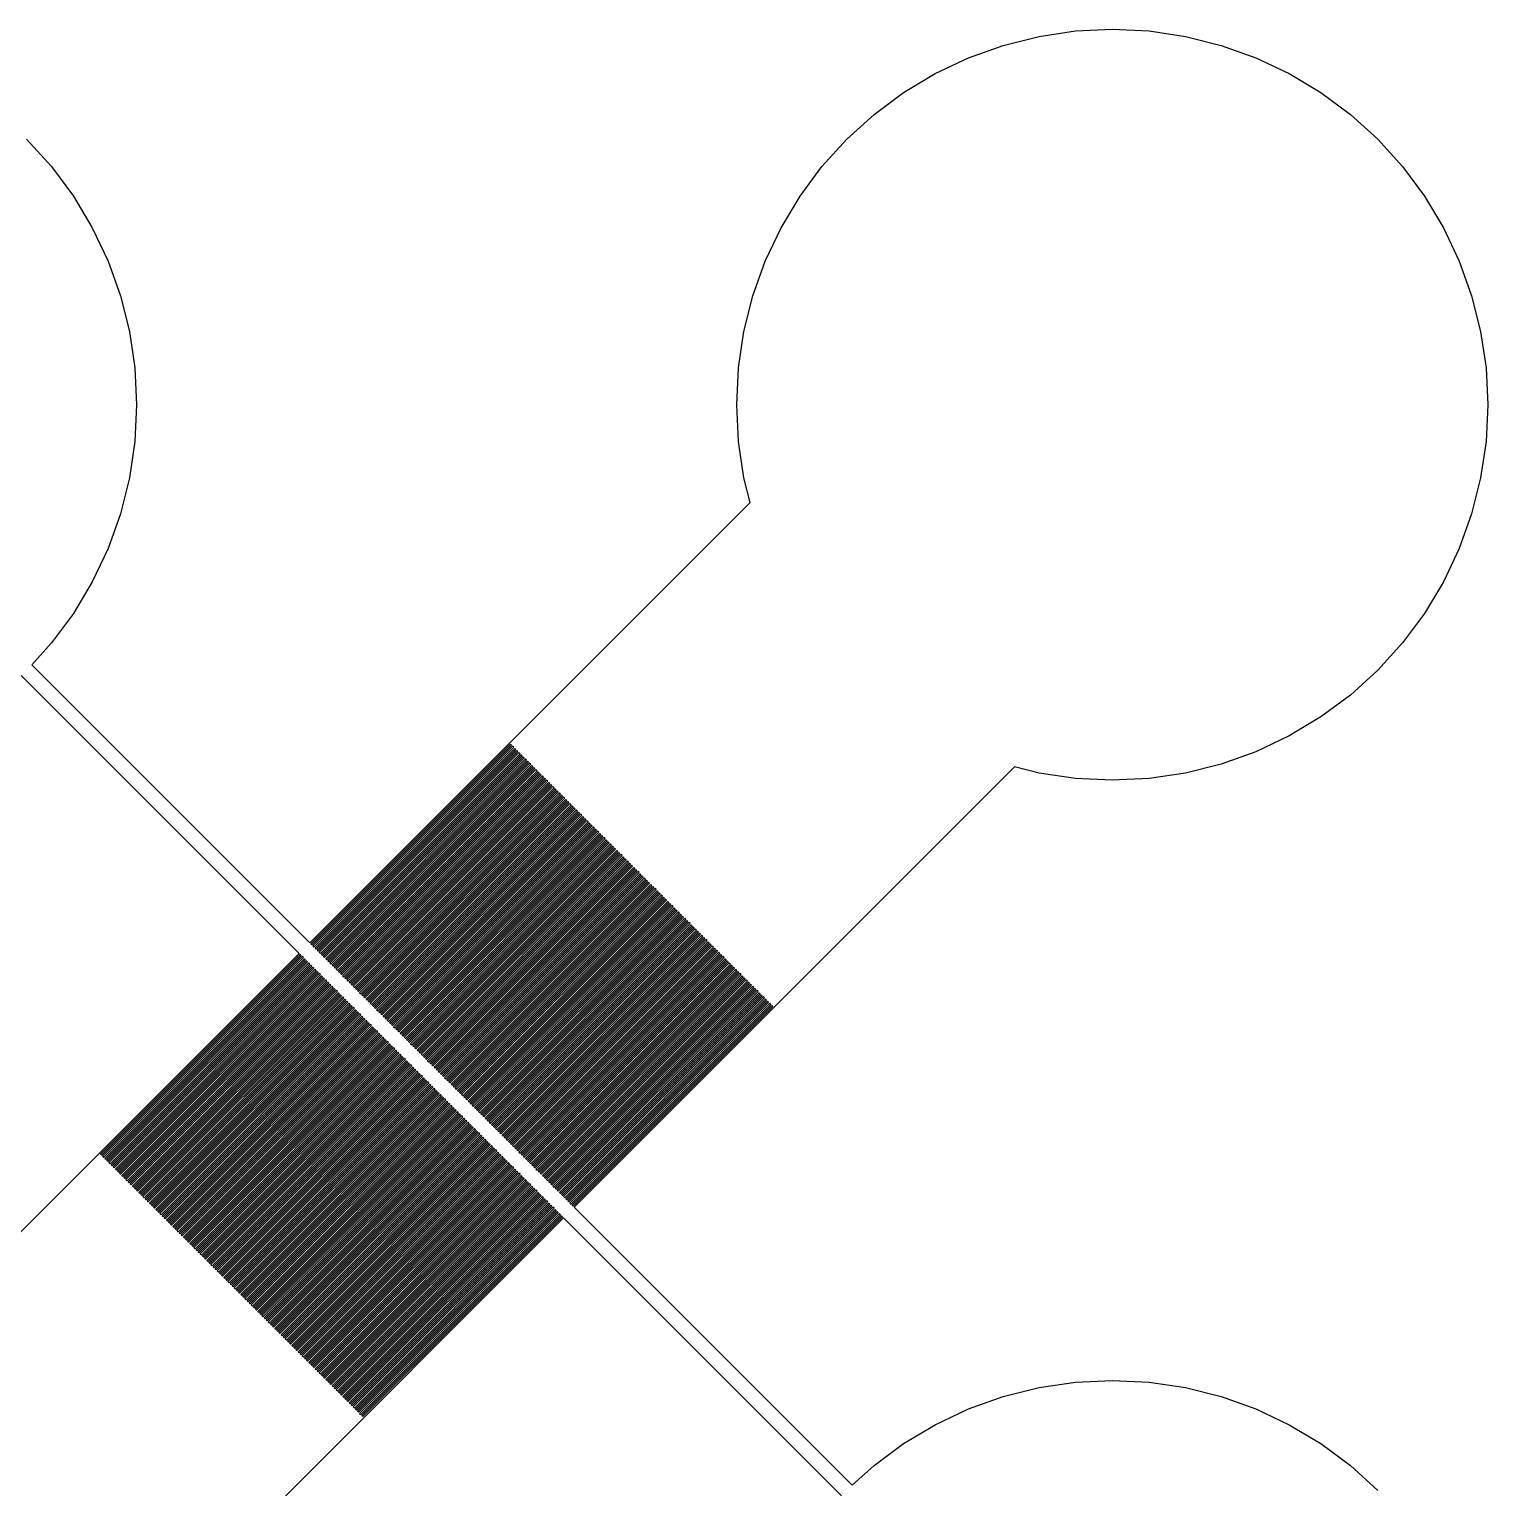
# Model space of a CAD drawing. Extents: x -16 to 132, y -40 to 113.
# Drawn here: x 6.43 to 16.36, y 24.84 to 34.77 of the extents above; entities that cross this region are included whole.
import ezdxf

# ---------------------------------------------------------------- set-up
doc = ezdxf.new("R2010")
doc.units = 0

msp = doc.modelspace()

# ---------------------------------------------------------------- linework, layer by layer
for p, q in [((13.3035, 34.7164), (13.5516, 34.7532)), ((13.5516, 34.7532), (13.8022, 34.7655)), ((13.8022, 34.7655), (14.0528, 34.7532)), ((14.0528, 34.7532), (14.301, 34.7164)), ((12.8239, 34.5709), (13.0601, 34.6554)), ((13.0601, 34.6554), (13.3035, 34.7164)), ((14.301, 34.7164), (14.5443, 34.6554)), ((14.5443, 34.6554), (14.7805, 34.5709)), ((12.5971, 34.4637), (12.8239, 34.5709)), ((14.7805, 34.5709), (15.0074, 34.4637)), ((12.3819, 34.3347), (12.5971, 34.4637)), ((15.0074, 34.4637), (15.2225, 34.3347)), ((12.1804, 34.1852), (12.3819, 34.3347)), ((15.2225, 34.3347), (15.424, 34.1852)), ((11.9945, 34.0167), (12.1804, 34.1852)), ((15.424, 34.1852), (15.6099, 34.0167)), ((6.41229, 34.0167), (6.58078, 33.8308)), ((11.826, 33.8308), (11.9945, 34.0167)), ((15.6099, 34.0167), (15.7784, 33.8308)), ((6.58078, 33.8308), (6.73021, 33.6293)), ((11.6766, 33.6293), (11.826, 33.8308)), ((15.7784, 33.8308), (15.9279, 33.6293)), ((6.73021, 33.6293), (6.85919, 33.4141)), ((11.5476, 33.4141), (11.6766, 33.6293)), ((15.9279, 33.6293), (16.0569, 33.4142)), ((6.85919, 33.4141), (6.96646, 33.1873)), ((11.4403, 33.1873), (11.5476, 33.4141)), ((16.0569, 33.4142), (16.1641, 33.1873)), ((6.96646, 33.1873), (7.05098, 32.9511)), ((11.3558, 32.9511), (11.4403, 33.1873)), ((16.1641, 33.1873), (16.2486, 32.9511)), ((7.05098, 32.9511), (7.11192, 32.7078)), ((11.2949, 32.7078), (11.3558, 32.9511)), ((16.2486, 32.9511), (16.3096, 32.7078)), ((7.11192, 32.7078), (7.14877, 32.4596)), ((11.258, 32.4596), (11.2949, 32.7078)), ((16.3096, 32.7078), (16.3464, 32.4596)), ((7.14877, 32.4596), (7.16106, 32.209)), ((11.2457, 32.209), (11.258, 32.4596)), ((16.3464, 32.4596), (16.3587, 32.209)), ((7.16106, 32.209), (7.14876, 31.9584)), ((11.258, 31.9584), (11.2457, 32.209)), ((16.3587, 32.209), (16.3464, 31.9584)), ((7.14876, 31.9584), (7.11194, 31.7103)), ((11.2948, 31.7103), (11.258, 31.9584)), ((16.3464, 31.9584), (16.3096, 31.7103)), ((7.11194, 31.7103), (7.05098, 31.4669)), ((11.3365, 31.5438), (11.2948, 31.7103)), ((16.3096, 31.7103), (16.2486, 31.4669)), ((8.33929, 28.5466), (11.3365, 31.5438)), ((7.05098, 31.4669), (6.96646, 31.2307)), ((16.2486, 31.4669), (16.1641, 31.2307)), ((6.96646, 31.2307), (6.85919, 31.0039)), ((16.1641, 31.2307), (16.0569, 31.0039)), ((6.85919, 31.0039), (6.73021, 30.7887)), ((16.0569, 31.0039), (15.9279, 30.7887)), ((6.73021, 30.7887), (6.58078, 30.5872)), ((15.9279, 30.7887), (15.7784, 30.5872)), ((6.58078, 30.5872), (6.44667, 30.4392)), ((15.7784, 30.5872), (15.6099, 30.4013)), ((6.44667, 30.4392), (8.33929, 28.5466)), ((15.6099, 30.4013), (15.424, 30.2328)), ((8.267, 28.4743), (6.37436, 30.3669)), ((15.424, 30.2328), (15.2225, 30.0834)), ((15.2225, 30.0834), (15.0073, 29.9544)), ((9.70593, 29.8987), (8.34653, 28.5393)), ((8.35378, 28.5321), (9.71317, 29.8915)), ((9.71317, 29.8915), (9.70593, 29.8987)), ((15.0073, 29.9544), (14.7805, 29.8471)), ((9.72038, 29.8843), (8.36099, 28.5249)), ((8.36824, 28.5177), (9.72763, 29.877)), ((9.73485, 29.8698), (8.37546, 28.5104)), ((8.38269, 28.5032), (9.74208, 29.8626)), ((9.74931, 29.8553), (8.38992, 28.496)), ((8.39716, 28.4887), (9.75655, 29.8481)), ((9.76376, 29.8409), (8.40437, 28.4815)), ((8.41162, 28.4743), (9.77101, 29.8337)), ((9.77823, 29.8264), (8.41884, 28.4671)), ((8.42607, 28.4598), (9.78546, 29.8192)), ((9.79269, 29.812), (8.4333, 28.4526)), ((8.44054, 28.4453), (9.79993, 29.8047)), ((9.80716, 29.7975), (8.44777, 28.4381)), ((8.455, 28.4309), (9.81438, 29.7903)), ((9.72763, 29.877), (9.72038, 29.8843)), ((9.74208, 29.8626), (9.73485, 29.8698)), ((9.75655, 29.8481), (9.74931, 29.8553)), ((9.77101, 29.8337), (9.76376, 29.8409)), ((9.78546, 29.8192), (9.77823, 29.8264)), ((9.79993, 29.8047), (9.79269, 29.812)), ((9.81438, 29.7903), (9.80716, 29.7975)), ((14.7805, 29.8471), (14.5443, 29.7626)), ((9.82162, 29.7831), (8.46222, 28.4237)), ((8.46947, 28.4164), (9.82886, 29.7758)), ((9.83609, 29.7686), (8.47668, 28.4092)), ((8.48392, 28.402), (9.84331, 29.7614)), ((9.85056, 29.7541), (8.49115, 28.3947)), ((8.49838, 28.3875), (9.85777, 29.7469)), ((9.86501, 29.7397), (8.50562, 28.3803)), ((8.51285, 28.373), (9.87224, 29.7324)), ((9.87947, 29.7252), (8.52008, 28.3658)), ((8.52731, 28.3586), (9.8867, 29.718)), ((9.89394, 29.7107), (8.53455, 28.3513)), ((8.54176, 28.3441), (9.90115, 29.7035)), ((9.9084, 29.6963), (8.54901, 28.3369)), ((8.55623, 28.3297), (9.91562, 29.6891)), ((9.82886, 29.7758), (9.82162, 29.7831)), ((9.84331, 29.7614), (9.83609, 29.7686)), ((9.85777, 29.7469), (9.85056, 29.7541)), ((9.87224, 29.7324), (9.86501, 29.7397)), ((9.8867, 29.718), (9.87947, 29.7252)), ((9.90115, 29.7035), (9.89394, 29.7107)), ((9.91562, 29.6891), (9.9084, 29.6963)), ((13.137, 29.7433), (10.1398, 26.7461)), ((13.3035, 29.7016), (13.137, 29.7433)), ((13.5516, 29.6648), (13.3035, 29.7016)), ((14.301, 29.7017), (14.0528, 29.6648)), ((14.5443, 29.7626), (14.301, 29.7017)), ((9.92285, 29.6818), (8.56346, 28.3224)), ((8.57069, 28.3152), (9.93008, 29.6746)), ((9.93732, 29.6674), (8.57793, 28.308)), ((8.58514, 28.3007), (9.94455, 29.6601)), ((9.95177, 29.6529), (8.59239, 28.2935)), ((8.59961, 28.2863), (9.95901, 29.6457)), ((9.96623, 29.6384), (8.60683, 28.279)), ((8.61407, 28.2718), (9.97348, 29.6312)), ((9.9807, 29.624), (8.62129, 28.2646)), ((8.62854, 28.2573), (9.98795, 29.6167)), ((9.99516, 29.6095), (8.63577, 28.2501)), ((8.64301, 28.2429), (10.0024, 29.6023)), ((10.0096, 29.595), (8.65024, 28.2356)), ((9.93008, 29.6746), (9.92285, 29.6818)), ((9.94455, 29.6601), (9.93732, 29.6674)), ((9.95901, 29.6457), (9.95177, 29.6529)), ((9.97348, 29.6312), (9.96623, 29.6384)), ((9.98795, 29.6167), (9.9807, 29.624)), ((10.0024, 29.6023), (9.99516, 29.6095)), ((10.0169, 29.5878), (10.0096, 29.595)), ((13.8022, 29.6525), (13.5516, 29.6648)), ((14.0528, 29.6648), (13.8022, 29.6525)), ((8.65747, 28.2284), (10.0169, 29.5878)), ((10.0241, 29.5806), (8.66469, 28.2212)), ((8.67194, 28.214), (10.0313, 29.5733)), ((10.0385, 29.5661), (8.67915, 28.2067)), ((8.68639, 28.1995), (10.0458, 29.5589)), ((10.053, 29.5517), (8.69362, 28.1923)), ((8.70085, 28.185), (10.0602, 29.5444)), ((10.0675, 29.5372), (8.70808, 28.1778)), ((8.71532, 28.1706), (10.0747, 29.53)), ((10.0819, 29.5228), (8.72253, 28.1633)), ((8.72978, 28.1561), (10.0892, 29.5155)), ((10.0964, 29.5083), (8.737, 28.1489)), ((8.74422, 28.1416), (10.1036, 29.501)), ((10.1109, 29.4938), (8.75146, 28.1344)), ((10.0313, 29.5733), (10.0241, 29.5806)), ((10.0458, 29.5589), (10.0385, 29.5661)), ((10.0602, 29.5444), (10.053, 29.5517)), ((10.0747, 29.53), (10.0675, 29.5372)), ((10.0892, 29.5155), (10.0819, 29.5228)), ((10.1036, 29.501), (10.0964, 29.5083)), ((10.1181, 29.4866), (10.1109, 29.4938)), ((8.75868, 28.1272), (10.1181, 29.4866)), ((10.1253, 29.4794), (8.76593, 28.12)), ((8.77315, 28.1127), (10.1326, 29.4721)), ((10.1398, 29.4649), (8.7804, 28.1055)), ((8.78761, 28.0983), (10.147, 29.4577)), ((10.1543, 29.4504), (8.79486, 28.091)), ((8.80208, 28.0838), (10.1615, 29.4432)), ((10.1687, 29.436), (8.80933, 28.0766)), ((8.81654, 28.0694), (10.1759, 29.4287)), ((10.1832, 29.4215), (8.82378, 28.0621)), ((8.83101, 28.0549), (10.1904, 29.4143)), ((10.1976, 29.407), (8.83824, 28.0477)), ((8.84546, 28.0404), (10.2048, 29.3998)), ((10.2121, 29.3926), (8.85271, 28.0332)), ((10.1326, 29.4721), (10.1253, 29.4794)), ((10.147, 29.4577), (10.1398, 29.4649)), ((10.1615, 29.4432), (10.1543, 29.4504)), ((10.1759, 29.4287), (10.1687, 29.436)), ((10.1904, 29.4143), (10.1832, 29.4215)), ((10.2048, 29.3998), (10.1976, 29.407)), ((10.2193, 29.3854), (10.2121, 29.3926)), ((8.85992, 28.026), (10.2193, 29.3854)), ((10.2265, 29.3781), (8.86716, 28.0187)), ((8.87439, 28.0115), (10.2338, 29.3709)), ((10.241, 29.3637), (8.88161, 28.0043)), ((8.88885, 27.997), (10.2482, 29.3564)), ((10.2555, 29.3492), (8.89607, 27.9898)), ((8.90331, 27.9826), (10.2627, 29.342)), ((10.2699, 29.3347), (8.91054, 27.9753)), ((8.91777, 27.9681), (10.2772, 29.3275)), ((10.2844, 29.3203), (8.925, 27.9609)), ((8.93224, 27.9536), (10.2916, 29.313)), ((10.2989, 29.3058), (8.93947, 27.9464)), ((8.9467, 27.9392), (10.3061, 29.2986)), ((10.3133, 29.2914), (8.95393, 27.932)), ((10.2338, 29.3709), (10.2265, 29.3781)), ((10.2482, 29.3564), (10.241, 29.3637)), ((10.2627, 29.342), (10.2555, 29.3492)), ((10.2772, 29.3275), (10.2699, 29.3347)), ((10.2916, 29.313), (10.2844, 29.3203)), ((10.3061, 29.2986), (10.2989, 29.3058)), ((10.3206, 29.2841), (10.3133, 29.2914)), ((8.96117, 27.9247), (10.3206, 29.2841)), ((10.3278, 29.2769), (8.96838, 27.9175)), ((8.97563, 27.9103), (10.335, 29.2697)), ((10.3422, 29.2624), (8.98285, 27.903)), ((8.9901, 27.8958), (10.3495, 29.2552)), ((10.3567, 29.248), (8.99731, 27.8886)), ((9.00455, 27.8813), (10.3639, 29.2407)), ((10.3712, 29.2335), (9.01178, 27.8741)), ((9.019, 27.8669), (10.3784, 29.2263)), ((10.3856, 29.2191), (9.02623, 27.8596)), ((9.03346, 27.8524), (10.3929, 29.2118)), ((10.4001, 29.2046), (9.0407, 27.8452)), ((9.04791, 27.838), (10.4073, 29.1973)), ((10.335, 29.2697), (10.3278, 29.2769)), ((10.3495, 29.2552), (10.3422, 29.2624)), ((10.3639, 29.2407), (10.3567, 29.248)), ((10.3784, 29.2263), (10.3712, 29.2335)), ((10.3929, 29.2118), (10.3856, 29.2191)), ((10.4073, 29.1973), (10.4001, 29.2046)), ((10.4146, 29.1901), (9.05516, 27.8307)), ((9.06238, 27.8235), (10.4218, 29.1829)), ((10.429, 29.1756), (9.06963, 27.8163)), ((9.07686, 27.809), (10.4362, 29.1684)), ((10.4435, 29.1612), (9.08409, 27.8018)), ((9.09132, 27.7946), (10.4507, 29.154)), ((10.4579, 29.1467), (9.09856, 27.7873)), ((9.10577, 27.7801), (10.4652, 29.1395)), ((10.4724, 29.1323), (9.11302, 27.7729)), ((9.12024, 27.7657), (10.4796, 29.125)), ((10.4868, 29.1178), (9.12747, 27.7584)), ((9.1347, 27.7512), (10.4941, 29.1106)), ((10.5013, 29.1033), (9.14194, 27.744)), ((9.14915, 27.7367), (10.5085, 29.0961)), ((10.4218, 29.1829), (10.4146, 29.1901)), ((10.4362, 29.1684), (10.429, 29.1756)), ((10.4507, 29.154), (10.4435, 29.1612)), ((10.4652, 29.1395), (10.4579, 29.1467)), ((10.4796, 29.125), (10.4724, 29.1323)), ((10.4941, 29.1106), (10.4868, 29.1178)), ((10.5085, 29.0961), (10.5013, 29.1033)), ((10.5158, 29.0889), (9.15639, 27.7295)), ((9.16362, 27.7223), (10.523, 29.0817)), ((10.5302, 29.0744), (9.17085, 27.715)), ((9.17809, 27.7078), (10.5375, 29.0672)), ((10.5447, 29.06), (9.1853, 27.7006)), ((9.19255, 27.6933), (10.5519, 29.0527)), ((10.5592, 29.0455), (9.19977, 27.6861)), ((9.20702, 27.6789), (10.5664, 29.0383)), ((10.5736, 29.031), (9.21423, 27.6716)), ((9.22148, 27.6644), (10.5809, 29.0238)), ((10.5881, 29.0166), (9.2287, 27.6572)), ((9.23595, 27.6499), (10.5953, 29.0093)), ((10.6025, 29.0021), (9.24315, 27.6427)), ((9.2504, 27.6355), (10.6098, 28.9949)), ((10.523, 29.0817), (10.5158, 29.0889)), ((10.5375, 29.0672), (10.5302, 29.0744)), ((10.5519, 29.0527), (10.5447, 29.06)), ((10.5664, 29.0383), (10.5592, 29.0455)), ((10.5809, 29.0238), (10.5736, 29.031)), ((10.5953, 29.0093), (10.5881, 29.0166)), ((10.6098, 28.9949), (10.6025, 29.0021)), ((10.617, 28.9877), (9.25761, 27.6283)), ((9.26485, 27.621), (10.6242, 28.9804)), ((10.6315, 28.9732), (9.27208, 27.6138)), ((9.2793, 27.6066), (10.6387, 28.966)), ((10.6459, 28.9587), (9.28653, 27.5993)), ((9.29376, 27.5921), (10.6532, 28.9515)), ((10.6604, 28.9443), (9.30099, 27.5849)), ((9.30823, 27.5777), (10.6676, 28.937)), ((10.6749, 28.9298), (9.31546, 27.5704)), ((9.32269, 27.5632), (10.6821, 28.9226)), ((10.6893, 28.9153), (9.32993, 27.556)), ((9.33716, 27.5487), (10.6965, 28.9081)), ((10.7038, 28.9009), (9.34439, 27.5415)), ((10.6242, 28.9804), (10.617, 28.9877)), ((10.6387, 28.966), (10.6315, 28.9732)), ((10.6532, 28.9515), (10.6459, 28.9587)), ((10.6676, 28.937), (10.6604, 28.9443)), ((10.6821, 28.9226), (10.6749, 28.9298)), ((10.6965, 28.9081), (10.6893, 28.9153)), ((10.711, 28.8937), (10.7038, 28.9009)), ((9.35162, 27.5343), (10.711, 28.8937)), ((10.7182, 28.8864), (9.35886, 27.527)), ((9.36607, 27.5198), (10.7255, 28.8792)), ((10.7327, 28.872), (9.37332, 27.5126)), ((9.38054, 27.5054), (10.7399, 28.8647)), ((10.7471, 28.8575), (9.38777, 27.4981)), ((9.395, 27.4909), (10.7544, 28.8503)), ((10.7616, 28.843), (9.40224, 27.4837)), ((9.40945, 27.4764), (10.7688, 28.8358)), ((10.7761, 28.8286), (9.41669, 27.4692)), ((9.42392, 27.462), (10.7833, 28.8214)), ((10.7905, 28.8141), (9.43115, 27.4547)), ((9.43839, 27.4475), (10.7978, 28.8069)), ((10.805, 28.7997), (9.4456, 27.4403)), ((10.7255, 28.8792), (10.7182, 28.8864)), ((10.7399, 28.8647), (10.7327, 28.872)), ((10.7544, 28.8503), (10.7471, 28.8575)), ((10.7688, 28.8358), (10.7616, 28.843)), ((10.7833, 28.8214), (10.7761, 28.8286)), ((10.7978, 28.8069), (10.7905, 28.8141)), ((10.8123, 28.7924), (10.805, 28.7997)), ((9.45285, 27.433), (10.8123, 28.7924)), ((10.8195, 28.7852), (9.46007, 27.4258)), ((9.46732, 27.4186), (10.8267, 28.778)), ((10.8339, 28.7707), (9.47453, 27.4113)), ((9.48178, 27.4041), (10.8412, 28.7635)), ((10.8484, 28.7563), (9.489, 27.3969)), ((9.49625, 27.3896), (10.8556, 28.749)), ((10.8629, 28.7418), (9.50346, 27.3824)), ((9.51071, 27.3752), (10.8701, 28.7346)), ((10.8773, 28.7274), (9.51793, 27.368)), ((9.52516, 27.3607), (10.8845, 28.7201)), ((10.8918, 28.7129), (9.53239, 27.3535)), ((9.53963, 27.3463), (10.899, 28.7057)), ((10.9062, 28.6984), (9.54684, 27.339)), ((10.8267, 28.778), (10.8195, 28.7852)), ((10.8412, 28.7635), (10.8339, 28.7707)), ((10.8556, 28.749), (10.8484, 28.7563)), ((10.8701, 28.7346), (10.8629, 28.7418)), ((10.8845, 28.7201), (10.8773, 28.7274)), ((10.899, 28.7057), (10.8918, 28.7129)), ((10.9135, 28.6912), (10.9062, 28.6984)), ((9.55408, 27.3318), (10.9135, 28.6912)), ((10.9207, 28.684), (9.56131, 27.3246)), ((9.56853, 27.3173), (10.9279, 28.6767)), ((10.9352, 28.6695), (9.57578, 27.3101)), ((9.58299, 27.3029), (10.9424, 28.6623)), ((10.9496, 28.655), (9.59023, 27.2957)), ((9.59746, 27.2884), (10.9569, 28.6478)), ((10.9641, 28.6406), (9.60471, 27.2812)), ((9.61192, 27.274), (10.9713, 28.6333)), ((10.9786, 28.6261), (9.61917, 27.2667)), ((9.62639, 27.2595), (10.9858, 28.6189)), ((10.993, 28.6116), (9.63364, 27.2523)), ((9.64085, 27.245), (11.0002, 28.6044)), ((11.0075, 28.5972), (9.64809, 27.2378)), ((10.9279, 28.6767), (10.9207, 28.684)), ((10.9424, 28.6623), (10.9352, 28.6695)), ((10.9569, 28.6478), (10.9496, 28.655)), ((10.9713, 28.6333), (10.9641, 28.6406)), ((10.9858, 28.6189), (10.9786, 28.6261)), ((11.0002, 28.6044), (10.993, 28.6116)), ((11.0147, 28.59), (11.0075, 28.5972)), ((8.34653, 28.5393), (8.35378, 28.5321)), ((8.36099, 28.5249), (8.36824, 28.5177)), ((8.37546, 28.5104), (8.38269, 28.5032)), ((9.65532, 27.2306), (11.0147, 28.59)), ((11.0219, 28.5827), (9.66255, 27.2233)), ((9.66977, 27.2161), (11.0292, 28.5755)), ((11.0364, 28.5683), (9.67702, 27.2089)), ((9.68423, 27.2017), (11.0436, 28.5611)), ((11.0509, 28.5538), (9.69147, 27.1944)), ((9.6987, 27.1872), (11.0581, 28.5466)), ((11.0653, 28.5394), (9.70592, 27.1799)), ((9.71317, 27.1727), (11.0726, 28.5321)), ((11.0798, 28.5249), (9.72038, 27.1655)), ((9.72762, 27.1583), (11.087, 28.5177)), ((11.0942, 28.5104), (9.73485, 27.151)), ((9.74208, 27.1438), (11.1015, 28.5032)), ((11.0292, 28.5755), (11.0219, 28.5827)), ((11.0436, 28.5611), (11.0364, 28.5683)), ((11.0581, 28.5466), (11.0509, 28.5538)), ((11.0726, 28.5321), (11.0653, 28.5394)), ((11.087, 28.5177), (11.0798, 28.5249)), ((11.1015, 28.5032), (11.0942, 28.5104)), ((5.26976, 25.4771), (8.267, 28.4743)), ((8.27425, 28.467), (6.91486, 27.1077)), ((6.92207, 27.1004), (8.28146, 28.4598)), ((8.2887, 28.4526), (6.92931, 27.0932)), ((6.93654, 27.086), (8.29593, 28.4453)), ((8.30316, 28.4381), (6.94377, 27.0787)), ((6.95099, 27.0715), (8.31038, 28.4309)), ((8.31763, 28.4237), (6.95824, 27.0643)), ((6.96545, 27.057), (8.32484, 28.4164)), ((8.33208, 28.4092), (6.97269, 27.0498)), ((6.97992, 27.0426), (8.33931, 28.402)), ((8.28146, 28.4598), (8.27425, 28.467)), ((8.29593, 28.4453), (8.2887, 28.4526)), ((8.31038, 28.4309), (8.30316, 28.4381)), ((8.32484, 28.4164), (8.31763, 28.4237)), ((8.33931, 28.402), (8.33208, 28.4092)), ((8.38992, 28.496), (8.39716, 28.4887)), ((8.40437, 28.4815), (8.41162, 28.4743)), ((8.41884, 28.4671), (8.42607, 28.4598)), ((8.4333, 28.4526), (8.44054, 28.4453)), ((8.44777, 28.4381), (8.455, 28.4309)), ((8.46222, 28.4237), (8.46947, 28.4164)), ((8.47668, 28.4092), (8.48392, 28.402)), ((11.1087, 28.496), (9.74931, 27.1366)), ((9.75655, 27.1293), (11.116, 28.4887)), ((11.1232, 28.4815), (9.76378, 27.1221)), ((9.77101, 27.1149), (11.1304, 28.4743)), ((11.1376, 28.467), (9.77824, 27.1077)), ((9.78548, 27.1004), (11.1449, 28.4598)), ((11.1521, 28.4526), (9.79271, 27.0932)), ((9.79994, 27.086), (11.1593, 28.4453)), ((11.1665, 28.4381), (9.80716, 27.0787)), ((9.81439, 27.0715), (11.1738, 28.4309)), ((11.181, 28.4237), (9.82162, 27.0643)), ((9.82884, 27.057), (11.1882, 28.4164)), ((11.1955, 28.4092), (9.83609, 27.0498)), ((9.84331, 27.0426), (11.2027, 28.402)), ((11.116, 28.4887), (11.1087, 28.496)), ((11.1304, 28.4743), (11.1232, 28.4815)), ((11.1449, 28.4598), (11.1376, 28.467)), ((11.1593, 28.4453), (11.1521, 28.4526)), ((11.1738, 28.4309), (11.1665, 28.4381)), ((11.1882, 28.4164), (11.181, 28.4237)), ((11.2027, 28.402), (11.1955, 28.4092)), ((8.34653, 28.3947), (6.98715, 27.0354)), ((6.99437, 27.0281), (8.35376, 28.3875)), ((8.36099, 28.3803), (7.00162, 27.0209)), ((7.00883, 27.0137), (8.36823, 28.373)), ((8.37546, 28.3658), (7.01607, 27.0064)), ((7.0233, 26.9992), (8.38269, 28.3586)), ((8.38992, 28.3513), (7.03053, 26.992)), ((7.03778, 26.9847), (8.39717, 28.3441)), ((8.40439, 28.3369), (7.045, 26.9775)), ((7.05223, 26.9703), (8.41162, 28.3297)), ((8.41885, 28.3224), (7.05946, 26.963)), ((7.0667, 26.9558), (8.42609, 28.3152)), ((8.4333, 28.308), (7.07391, 26.9486)), ((7.08116, 26.9413), (8.44055, 28.3007)), ((8.35376, 28.3875), (8.34653, 28.3947)), ((8.36823, 28.373), (8.36099, 28.3803)), ((8.38269, 28.3586), (8.37546, 28.3658)), ((8.39717, 28.3441), (8.38992, 28.3513)), ((8.41162, 28.3297), (8.40439, 28.3369)), ((8.42609, 28.3152), (8.41885, 28.3224)), ((8.44055, 28.3007), (8.4333, 28.308)), ((8.49115, 28.3947), (8.49838, 28.3875)), ((8.50562, 28.3803), (8.51285, 28.373)), ((8.52008, 28.3658), (8.52731, 28.3586)), ((8.53455, 28.3513), (8.54176, 28.3441)), ((8.54901, 28.3369), (8.55623, 28.3297)), ((8.56346, 28.3224), (8.57069, 28.3152)), ((8.57793, 28.308), (8.58514, 28.3007)), ((11.2099, 28.3947), (9.85054, 27.0353)), ((9.85777, 27.0281), (11.2172, 28.3875)), ((11.2244, 28.3803), (9.86501, 27.0209)), ((9.87224, 27.0136), (11.2316, 28.373)), ((11.2389, 28.3658), (9.87947, 27.0064)), ((9.88669, 26.9992), (11.2461, 28.3586)), ((11.2533, 28.3513), (9.89394, 26.9919)), ((9.90115, 26.9847), (11.2606, 28.3441)), ((11.2678, 28.3369), (9.9084, 26.9775)), ((9.91562, 26.9703), (11.275, 28.3297)), ((11.2822, 28.3224), (9.92287, 26.963)), ((9.93008, 26.9558), (11.2895, 28.3152)), ((11.2967, 28.308), (9.93733, 26.9486)), ((9.94455, 26.9413), (11.3039, 28.3007)), ((11.2172, 28.3875), (11.2099, 28.3947)), ((11.2316, 28.373), (11.2244, 28.3803)), ((11.2461, 28.3586), (11.2389, 28.3658)), ((11.2606, 28.3441), (11.2533, 28.3513)), ((11.275, 28.3297), (11.2678, 28.3369)), ((11.2895, 28.3152), (11.2822, 28.3224)), ((11.3039, 28.3007), (11.2967, 28.308)), ((8.44777, 28.2935), (7.08838, 26.9341)), ((7.09563, 26.9269), (8.45502, 28.2863)), ((8.46223, 28.279), (7.10284, 26.9196)), ((7.11008, 26.9124), (8.46947, 28.2718)), ((8.4767, 28.2646), (7.11731, 26.9052)), ((7.12454, 26.898), (8.48392, 28.2574)), ((8.49115, 28.2501), (7.13176, 26.8907)), ((7.13899, 26.8835), (8.49838, 28.2429)), ((8.50562, 28.2357), (7.14622, 26.8763)), ((7.15346, 26.869), (8.51285, 28.2284)), ((8.52008, 28.2212), (7.16069, 26.8618)), ((7.16792, 26.8546), (8.52731, 28.214)), ((8.53455, 28.2067), (7.17516, 26.8474)), ((7.18239, 26.8401), (8.54178, 28.1995)), ((8.45502, 28.2863), (8.44777, 28.2935)), ((8.46947, 28.2718), (8.46223, 28.279)), ((8.48392, 28.2574), (8.4767, 28.2646)), ((8.49838, 28.2429), (8.49115, 28.2501)), ((8.51285, 28.2284), (8.50562, 28.2357)), ((8.52731, 28.214), (8.52008, 28.2212)), ((8.54178, 28.1995), (8.53455, 28.2067)), ((8.59239, 28.2935), (8.59961, 28.2863)), ((8.60683, 28.279), (8.61407, 28.2718)), ((8.62129, 28.2646), (8.62854, 28.2573)), ((8.63577, 28.2501), (8.64301, 28.2429)), ((8.65024, 28.2356), (8.65747, 28.2284)), ((8.66469, 28.2212), (8.67194, 28.214)), ((8.67915, 28.2067), (8.68639, 28.1995)), ((11.3112, 28.2935), (9.95177, 26.9341)), ((9.95901, 26.9269), (11.3184, 28.2863)), ((11.3256, 28.279), (9.96623, 26.9196)), ((9.97348, 26.9124), (11.3329, 28.2718)), ((11.3401, 28.2646), (9.9807, 26.9052)), ((9.98793, 26.8979), (11.3473, 28.2574)), ((11.3546, 28.2501), (9.99516, 26.8907)), ((10.0024, 26.8835), (11.3618, 28.2429)), ((11.369, 28.2357), (10.0096, 26.8763)), ((10.0169, 26.869), (11.3763, 28.2284)), ((11.3835, 28.2212), (10.0241, 26.8618)), ((10.0313, 26.8546), (11.3907, 28.214)), ((11.3979, 28.2067), (10.0385, 26.8473)), ((10.0458, 26.8401), (11.4052, 28.1995)), ((11.3184, 28.2863), (11.3112, 28.2935)), ((11.3329, 28.2718), (11.3256, 28.279)), ((11.3473, 28.2574), (11.3401, 28.2646)), ((11.3618, 28.2429), (11.3546, 28.2501)), ((11.3763, 28.2284), (11.369, 28.2357)), ((11.3907, 28.214), (11.3835, 28.2212)), ((11.4052, 28.1995), (11.3979, 28.2067)), ((8.54901, 28.1923), (7.18962, 26.8329)), ((7.19685, 26.8256), (8.55624, 28.185)), ((8.56348, 28.1778), (7.20409, 26.8184)), ((7.2113, 26.8112), (8.57069, 28.1706)), ((8.57794, 28.1633), (7.21855, 26.804)), ((7.22577, 26.7967), (8.58516, 28.1561)), ((8.59239, 28.1489), (7.233, 26.7895)), ((7.24023, 26.7823), (8.59962, 28.1416)), ((8.60686, 28.1344), (7.24747, 26.775)), ((7.25468, 26.7678), (8.61407, 28.1272)), ((8.62131, 28.12), (7.26193, 26.7606)), ((7.26915, 26.7534), (8.62854, 28.1127)), ((8.63577, 28.1055), (7.27638, 26.7461)), ((8.55624, 28.185), (8.54901, 28.1923)), ((8.57069, 28.1706), (8.56348, 28.1778)), ((8.58516, 28.1561), (8.57794, 28.1633)), ((8.59962, 28.1416), (8.59239, 28.1489)), ((8.61407, 28.1272), (8.60686, 28.1344)), ((8.62854, 28.1127), (8.62131, 28.12)), ((8.64301, 28.0983), (8.63577, 28.1055)), ((8.69362, 28.1923), (8.70085, 28.185)), ((8.70808, 28.1778), (8.71532, 28.1706)), ((8.72253, 28.1633), (8.72978, 28.1561)), ((8.737, 28.1489), (8.74422, 28.1416)), ((8.75146, 28.1344), (8.75868, 28.1272)), ((8.76593, 28.12), (8.77315, 28.1127)), ((8.7804, 28.1055), (8.78761, 28.0983)), ((11.4124, 28.1923), (10.053, 26.8329)), ((10.0603, 26.8256), (11.4196, 28.185)), ((11.4269, 28.1778), (10.0675, 26.8184)), ((10.0747, 26.8112), (11.4341, 28.1706)), ((11.4413, 28.1633), (10.0819, 26.804)), ((10.0892, 26.7967), (11.4485, 28.1561)), ((11.4558, 28.1489), (10.0964, 26.7895)), ((10.1036, 26.7823), (11.463, 28.1416)), ((11.4702, 28.1344), (10.1109, 26.775)), ((10.1181, 26.7678), (11.4775, 28.1272)), ((11.4847, 28.12), (10.1253, 26.7606)), ((10.1325, 26.7533), (11.4919, 28.1127)), ((11.4196, 28.185), (11.4124, 28.1923)), ((11.4341, 28.1706), (11.4269, 28.1778)), ((11.4485, 28.1561), (11.4413, 28.1633)), ((11.463, 28.1416), (11.4558, 28.1489)), ((11.4775, 28.1272), (11.4702, 28.1344)), ((11.4919, 28.1127), (11.4847, 28.12)), ((7.28362, 26.7389), (8.64301, 28.0983)), ((8.65022, 28.091), (7.29083, 26.7317)), ((7.29808, 26.7244), (8.65747, 28.0838)), ((8.66469, 28.0766), (7.3053, 26.7172)), ((7.31255, 26.71), (8.67194, 28.0694)), ((8.67915, 28.0621), (7.31976, 26.7027)), ((7.32701, 26.6955), (8.6864, 28.0549)), ((8.69362, 28.0477), (7.33423, 26.6883)), ((7.34148, 26.681), (8.70087, 28.0404)), ((8.70808, 28.0332), (7.34869, 26.6738)), ((7.35593, 26.6666), (8.71532, 28.026)), ((8.72255, 28.0187), (7.36316, 26.6593)), ((7.37039, 26.6521), (8.72978, 28.0115)), ((8.73701, 28.0043), (7.37762, 26.6449)), ((8.65747, 28.0838), (8.65022, 28.091)), ((8.67194, 28.0694), (8.66469, 28.0766)), ((8.6864, 28.0549), (8.67915, 28.0621)), ((8.70087, 28.0404), (8.69362, 28.0477)), ((8.71532, 28.026), (8.70808, 28.0332)), ((8.72978, 28.0115), (8.72255, 28.0187)), ((8.74423, 27.997), (8.73701, 28.0043)), ((8.79486, 28.091), (8.80208, 28.0838)), ((8.80933, 28.0766), (8.81654, 28.0694)), ((8.82378, 28.0621), (8.83101, 28.0549)), ((8.83824, 28.0477), (8.84546, 28.0404)), ((8.85271, 28.0332), (8.85992, 28.026)), ((8.86716, 28.0187), (8.87439, 28.0115)), ((8.88161, 28.0043), (8.88885, 27.997)), ((7.38486, 26.6376), (8.74423, 27.997)), ((8.75146, 27.9898), (7.39207, 26.6304)), ((7.39932, 26.6232), (8.7587, 27.9826)), ((8.76593, 27.9753), (7.40654, 26.616)), ((7.41376, 26.6087), (8.77315, 27.9681)), ((8.7804, 27.9609), (7.42101, 26.6015)), ((7.42822, 26.5943), (8.78761, 27.9537)), ((8.79485, 27.9464), (7.43546, 26.5871)), ((7.44269, 26.5798), (8.80208, 27.9392)), ((8.80931, 27.932), (7.44992, 26.5726)), ((7.45715, 26.5653), (8.81654, 27.9247)), ((8.82378, 27.9175), (7.46439, 26.5581)), ((7.47162, 26.5509), (8.83101, 27.9103)), ((8.83826, 27.903), (7.47887, 26.5437)), ((8.7587, 27.9826), (8.75146, 27.9898)), ((8.77315, 27.9681), (8.76593, 27.9753)), ((8.78761, 27.9537), (8.7804, 27.9609)), ((8.80208, 27.9392), (8.79485, 27.9464)), ((8.81654, 27.9247), (8.80931, 27.932)), ((8.83101, 27.9103), (8.82378, 27.9175)), ((8.84547, 27.8958), (8.83826, 27.903)), ((8.89607, 27.9898), (8.90331, 27.9826)), ((8.91054, 27.9753), (8.91777, 27.9681)), ((8.925, 27.9609), (8.93224, 27.9536)), ((8.93947, 27.9464), (8.9467, 27.9392)), ((8.95393, 27.932), (8.96117, 27.9247)), ((8.96838, 27.9175), (8.97563, 27.9103)), ((8.98285, 27.903), (8.9901, 27.8958)), ((7.48608, 26.5364), (8.84547, 27.8958)), ((8.85271, 27.8886), (7.49332, 26.5292)), ((7.50055, 26.5219), (8.85994, 27.8813)), ((8.86717, 27.8741), (7.50778, 26.5147)), ((7.515, 26.5075), (8.87439, 27.8669)), ((8.88162, 27.8596), (7.52225, 26.5003)), ((7.52946, 26.493), (8.88885, 27.8524)), ((8.89607, 27.8452), (7.5367, 26.4858)), ((7.54393, 26.4786), (8.90332, 27.838)), ((8.91054, 27.8307), (7.55115, 26.4713)), ((7.5584, 26.4641), (8.91779, 27.8235)), ((8.925, 27.8163), (7.56561, 26.4569)), ((7.57285, 26.4497), (8.93224, 27.8091)), ((8.85994, 27.8813), (8.85271, 27.8886)), ((8.87439, 27.8669), (8.86717, 27.8741)), ((8.88885, 27.8524), (8.88162, 27.8596)), ((8.90332, 27.838), (8.89607, 27.8452)), ((8.91779, 27.8235), (8.91054, 27.8307)), ((8.93224, 27.8091), (8.925, 27.8163)), ((8.99731, 27.8886), (9.00455, 27.8813)), ((9.01178, 27.8741), (9.019, 27.8669)), ((9.02623, 27.8596), (9.03346, 27.8524)), ((9.0407, 27.8452), (9.04791, 27.838)), ((9.05516, 27.8307), (9.06238, 27.8235)), ((9.06963, 27.8163), (9.07686, 27.809)), ((8.93947, 27.8018), (7.58008, 26.4424)), ((7.58731, 26.4352), (8.9467, 27.7946)), ((8.95393, 27.7874), (7.59454, 26.428)), ((7.60178, 26.4207), (8.96117, 27.7801)), ((8.9684, 27.7729), (7.60901, 26.4135)), ((7.61624, 26.4063), (8.97563, 27.7657)), ((8.98286, 27.7584), (7.62347, 26.399)), ((7.63071, 26.3918), (8.9901, 27.7512)), ((8.99733, 27.7439), (7.63794, 26.3846)), ((7.64517, 26.3773), (9.00456, 27.7367)), ((9.01178, 27.7295), (7.65239, 26.3701)), ((7.65964, 26.3629), (9.01901, 27.7223)), ((9.02625, 27.715), (7.66685, 26.3557)), ((7.67407, 26.3484), (9.03346, 27.7078)), ((8.9467, 27.7946), (8.93947, 27.8018)), ((8.96117, 27.7801), (8.95393, 27.7874)), ((8.97563, 27.7657), (8.9684, 27.7729)), ((8.9901, 27.7512), (8.98286, 27.7584)), ((9.00456, 27.7367), (8.99733, 27.7439)), ((9.01901, 27.7223), (9.01178, 27.7295)), ((9.03346, 27.7078), (9.02625, 27.715)), ((9.08409, 27.8018), (9.09132, 27.7946)), ((9.09856, 27.7873), (9.10577, 27.7801)), ((9.11302, 27.7729), (9.12024, 27.7657)), ((9.12747, 27.7584), (9.1347, 27.7512)), ((9.14194, 27.744), (9.14915, 27.7367)), ((9.15639, 27.7295), (9.16362, 27.7223)), ((9.17085, 27.715), (9.17809, 27.7078)), ((9.04071, 27.7006), (7.68132, 26.3412)), ((7.68854, 26.334), (9.04793, 27.6933)), ((9.05516, 27.6861), (7.69577, 26.3267)), ((7.703, 26.3195), (9.06239, 27.6789)), ((9.06963, 27.6717), (7.71024, 26.3123)), ((7.71745, 26.305), (9.07684, 27.6644)), ((9.08409, 27.6572), (7.7247, 26.2978)), ((7.73192, 26.2906), (9.09131, 27.65)), ((9.09856, 27.6427), (7.73917, 26.2833)), ((7.74638, 26.2761), (9.10577, 27.6355)), ((9.11302, 27.6283), (7.75363, 26.2689)), ((7.76085, 26.2616), (9.12024, 27.621)), ((9.12749, 27.6138), (7.7681, 26.2544)), ((7.77531, 26.2472), (9.1347, 27.6066)), ((9.04793, 27.6933), (9.04071, 27.7006)), ((9.06239, 27.6789), (9.05516, 27.6861)), ((9.07684, 27.6644), (9.06963, 27.6717)), ((9.09131, 27.65), (9.08409, 27.6572)), ((9.10577, 27.6355), (9.09856, 27.6427)), ((9.12024, 27.621), (9.11302, 27.6283)), ((9.1347, 27.6066), (9.12749, 27.6138)), ((9.1853, 27.7006), (9.19255, 27.6933)), ((9.19977, 27.6861), (9.20702, 27.6789)), ((9.21423, 27.6716), (9.22148, 27.6644)), ((9.2287, 27.6572), (9.23595, 27.6499)), ((9.24315, 27.6427), (9.2504, 27.6355)), ((9.25761, 27.6283), (9.26485, 27.621)), ((9.27208, 27.6138), (9.2793, 27.6066)), ((9.14195, 27.5993), (7.78256, 26.2399)), ((7.78978, 26.2327), (9.14917, 27.5921)), ((9.15639, 27.5849), (7.79701, 26.2255)), ((7.80424, 26.2183), (9.16364, 27.5776)), ((9.17084, 27.5704), (7.81145, 26.211)), ((7.8187, 26.2038), (9.17809, 27.5632)), ((9.1853, 27.556), (7.82591, 26.1966)), ((7.83315, 26.1894), (9.19254, 27.5488)), ((9.19977, 27.5415), (7.84038, 26.1821)), ((7.84761, 26.1749), (9.207, 27.5343)), ((9.21423, 27.527), (7.85484, 26.1676)), ((7.86208, 26.1604), (9.22147, 27.5198)), ((9.2287, 27.5126), (7.86931, 26.1532)), ((7.87654, 26.146), (9.23593, 27.5054)), ((9.14917, 27.5921), (9.14195, 27.5993)), ((9.16364, 27.5776), (9.15639, 27.5849)), ((9.17809, 27.5632), (9.17084, 27.5704)), ((9.19254, 27.5488), (9.1853, 27.556)), ((9.207, 27.5343), (9.19977, 27.5415)), ((9.22147, 27.5198), (9.21423, 27.527)), ((9.23593, 27.5054), (9.2287, 27.5126)), ((9.28653, 27.5993), (9.29376, 27.5921)), ((9.30099, 27.5849), (9.30823, 27.5777)), ((9.31546, 27.5704), (9.32269, 27.5632)), ((9.32993, 27.556), (9.33716, 27.5487)), ((9.34439, 27.5415), (9.35162, 27.5343)), ((9.35886, 27.527), (9.36607, 27.5198)), ((9.37332, 27.5126), (9.38054, 27.5054)), ((9.24316, 27.4981), (7.88377, 26.1387)), ((7.89101, 26.1315), (9.2504, 27.4909)), ((9.25763, 27.4836), (7.89824, 26.1243)), ((7.90547, 26.117), (9.26486, 27.4764)), ((9.27208, 27.4692), (7.91269, 26.1098)), ((7.91994, 26.1026), (9.27931, 27.462)), ((9.28654, 27.4547), (7.92715, 26.0953)), ((7.93439, 26.0881), (9.29376, 27.4475)), ((9.30101, 27.4403), (7.94162, 26.0809)), ((7.94884, 26.0737), (9.30823, 27.433)), ((9.31546, 27.4258), (7.95607, 26.0664)), ((7.9633, 26.0592), (9.32269, 27.4186)), ((9.32993, 27.4114), (7.97054, 26.052)), ((9.2504, 27.4909), (9.24316, 27.4981)), ((9.26486, 27.4764), (9.25763, 27.4836)), ((9.27931, 27.462), (9.27208, 27.4692)), ((9.29376, 27.4475), (9.28654, 27.4547)), ((9.30823, 27.433), (9.30101, 27.4403)), ((9.32269, 27.4186), (9.31546, 27.4258)), ((9.33714, 27.4041), (9.32993, 27.4114)), ((9.38777, 27.4981), (9.395, 27.4909)), ((9.40224, 27.4837), (9.40945, 27.4764)), ((9.41669, 27.4692), (9.42392, 27.462)), ((9.43115, 27.4547), (9.43839, 27.4475)), ((9.4456, 27.4403), (9.45285, 27.433)), ((9.46007, 27.4258), (9.46732, 27.4186)), ((9.47453, 27.4113), (9.48178, 27.4041)), ((7.97775, 26.0447), (9.33714, 27.4041)), ((9.34439, 27.3969), (7.985, 26.0375)), ((7.99222, 26.0303), (9.35161, 27.3897)), ((9.35886, 27.3824), (7.99947, 26.023)), ((8.00668, 26.0158), (9.36607, 27.3752)), ((9.37332, 27.368), (8.01393, 26.0086)), ((8.02116, 26.0013), (9.38055, 27.3607)), ((9.38779, 27.3535), (8.0284, 25.9941)), ((8.03561, 25.9869), (9.395, 27.3463)), ((9.40225, 27.339), (8.04286, 25.9796)), ((8.05008, 25.9724), (9.40947, 27.3318)), ((9.41669, 27.3246), (8.05731, 25.9652)), ((8.06454, 25.9579), (9.42393, 27.3173)), ((9.43115, 27.3101), (8.07178, 25.9507)), ((9.35161, 27.3897), (9.34439, 27.3969)), ((9.36607, 27.3752), (9.35886, 27.3824)), ((9.38055, 27.3607), (9.37332, 27.368)), ((9.395, 27.3463), (9.38779, 27.3535)), ((9.40947, 27.3318), (9.40225, 27.339)), ((9.42393, 27.3173), (9.41669, 27.3246)), ((9.4384, 27.3029), (9.43115, 27.3101)), ((9.489, 27.3969), (9.49625, 27.3896)), ((9.50346, 27.3824), (9.51071, 27.3752)), ((9.51793, 27.368), (9.52516, 27.3607)), ((9.53239, 27.3535), (9.53963, 27.3463)), ((9.54684, 27.339), (9.55408, 27.3318)), ((9.56131, 27.3246), (9.56853, 27.3173)), ((9.57578, 27.3101), (9.58299, 27.3029)), ((8.07901, 25.9435), (9.4384, 27.3029)), ((9.44562, 27.2957), (8.08623, 25.9363)), ((8.09346, 25.929), (9.45285, 27.2884)), ((9.46008, 27.2812), (8.10069, 25.9218)), ((8.10793, 25.9146), (9.46732, 27.274)), ((9.47453, 27.2667), (8.11514, 25.9073)), ((8.12239, 25.9001), (9.48178, 27.2595)), ((9.489, 27.2523), (8.12961, 25.8929)), ((8.13686, 25.8857), (9.49625, 27.2451)), ((9.50346, 27.2378), (8.14407, 25.8784)), ((8.15132, 25.8712), (9.51071, 27.2306)), ((9.51793, 27.2233), (8.15854, 25.864)), ((8.16579, 25.8567), (9.52518, 27.2161)), ((9.53239, 27.2089), (8.173, 25.8495)), ((9.45285, 27.2884), (9.44562, 27.2957)), ((9.46732, 27.274), (9.46008, 27.2812)), ((9.48178, 27.2595), (9.47453, 27.2667)), ((9.49625, 27.2451), (9.489, 27.2523)), ((9.51071, 27.2306), (9.50346, 27.2378)), ((9.52518, 27.2161), (9.51793, 27.2233)), ((9.53964, 27.2016), (9.53239, 27.2089)), ((9.59023, 27.2957), (9.59746, 27.2884)), ((9.60471, 27.2812), (9.61192, 27.274)), ((9.61917, 27.2667), (9.62639, 27.2595)), ((9.63364, 27.2523), (9.64085, 27.245)), ((9.64809, 27.2378), (9.65532, 27.2306)), ((9.66255, 27.2233), (9.66977, 27.2161)), ((9.67702, 27.2089), (9.68423, 27.2017)), ((6.91486, 27.1077), (6.92207, 27.1004)), ((8.18025, 25.8423), (9.53964, 27.2016)), ((9.54686, 27.1944), (8.18747, 25.835)), ((8.1947, 25.8278), (9.55408, 27.1872)), ((9.56133, 27.1799), (8.20193, 25.8206)), ((8.20915, 25.8133), (9.56854, 27.1727)), ((9.57578, 27.1655), (8.21638, 25.8061)), ((8.22362, 25.7989), (9.58301, 27.1583)), ((9.59024, 27.151), (8.23085, 25.7917)), ((8.23807, 25.7844), (9.59746, 27.1438)), ((9.60471, 27.1366), (8.24532, 25.7772)), ((8.25253, 25.77), (9.61192, 27.1293)), ((9.61917, 27.1221), (8.25978, 25.7627)), ((8.267, 25.7555), (9.62639, 27.1149)), ((9.63362, 27.1077), (8.27423, 25.7483)), ((9.55408, 27.1872), (9.54686, 27.1944)), ((9.56854, 27.1727), (9.56133, 27.1799)), ((9.58301, 27.1583), (9.57578, 27.1655)), ((9.59746, 27.1438), (9.59024, 27.151)), ((9.61192, 27.1293), (9.60471, 27.1366)), ((9.62639, 27.1149), (9.61917, 27.1221)), ((9.64085, 27.1004), (9.63362, 27.1077)), ((9.69147, 27.1944), (9.6987, 27.1872)), ((9.70592, 27.1799), (9.71317, 27.1727)), ((9.72038, 27.1655), (9.72762, 27.1583)), ((9.73485, 27.151), (9.74208, 27.1438)), ((9.74931, 27.1366), (9.75655, 27.1293)), ((9.76378, 27.1221), (9.77101, 27.1149)), ((9.77824, 27.1077), (9.78548, 27.1004)), ((6.92931, 27.0932), (6.93654, 27.086)), ((6.94377, 27.0787), (6.95099, 27.0715)), ((6.95824, 27.0643), (6.96545, 27.057)), ((6.97269, 27.0498), (6.97992, 27.0426)), ((6.98715, 27.0354), (6.99437, 27.0281)), ((7.00162, 27.0209), (7.00883, 27.0137)), ((8.28146, 25.741), (9.64085, 27.1004)), ((9.64809, 27.0932), (8.2887, 25.7338)), ((8.29593, 25.7266), (9.65532, 27.086)), ((9.66255, 27.0787), (8.30316, 25.7193)), ((8.31039, 25.7121), (9.66978, 27.0715)), ((9.67702, 27.0643), (8.31763, 25.7049)), ((8.32486, 25.6976), (9.68425, 27.057)), ((9.69147, 27.0498), (8.33209, 25.6904)), ((8.33931, 25.6832), (9.6987, 27.0426)), ((9.70593, 27.0353), (8.34654, 25.6759)), ((8.35378, 25.6687), (9.71317, 27.0281)), ((9.7204, 27.0209), (8.36101, 25.6615)), ((8.36824, 25.6543), (9.72763, 27.0137)), ((9.65532, 27.086), (9.64809, 27.0932)), ((9.66978, 27.0715), (9.66255, 27.0787)), ((9.68425, 27.057), (9.67702, 27.0643)), ((9.6987, 27.0426), (9.69147, 27.0498)), ((9.71317, 27.0281), (9.70593, 27.0353)), ((9.72763, 27.0137), (9.7204, 27.0209)), ((9.79271, 27.0932), (9.79994, 27.086)), ((9.80716, 27.0787), (9.81439, 27.0715)), ((9.82162, 27.0643), (9.82884, 27.057)), ((9.83609, 27.0498), (9.84331, 27.0426)), ((9.85054, 27.0353), (9.85777, 27.0281)), ((9.86501, 27.0209), (9.87224, 27.0136)), ((7.01607, 27.0064), (7.0233, 26.9992)), ((7.03053, 26.992), (7.03778, 26.9847)), ((7.045, 26.9775), (7.05223, 26.9703)), ((7.05946, 26.963), (7.0667, 26.9558)), ((7.07391, 26.9486), (7.08116, 26.9413)), ((7.08838, 26.9341), (7.09563, 26.9269)), ((7.10284, 26.9196), (7.11008, 26.9124)), ((9.73485, 27.0064), (8.37546, 25.647)), ((8.38271, 25.6398), (9.7421, 26.9992)), ((9.74931, 26.992), (8.38992, 25.6326)), ((8.39716, 25.6254), (9.75655, 26.9847)), ((9.76378, 26.9775), (8.40439, 25.6181)), ((8.41162, 25.6109), (9.77101, 26.9703)), ((9.77823, 26.963), (8.41884, 25.6037)), ((8.42609, 25.5964), (9.78548, 26.9558)), ((9.79269, 26.9486), (8.4333, 25.5892)), ((8.44055, 25.582), (9.79994, 26.9413)), ((9.80717, 26.9341), (8.44778, 25.5747)), ((8.45502, 25.5675), (9.81439, 26.9269)), ((9.82164, 26.9196), (8.46225, 25.5603)), ((8.46948, 25.553), (9.82886, 26.9124)), ((9.7421, 26.9992), (9.73485, 27.0064)), ((9.75655, 26.9847), (9.74931, 26.992)), ((9.77101, 26.9703), (9.76378, 26.9775)), ((9.78548, 26.9558), (9.77823, 26.963)), ((9.79994, 26.9413), (9.79269, 26.9486)), ((9.81439, 26.9269), (9.80717, 26.9341)), ((9.82886, 26.9124), (9.82164, 26.9196)), ((9.87947, 27.0064), (9.88669, 26.9992)), ((9.89394, 26.9919), (9.90115, 26.9847)), ((9.9084, 26.9775), (9.91562, 26.9703)), ((9.92287, 26.963), (9.93008, 26.9558)), ((9.93733, 26.9486), (9.94455, 26.9413)), ((9.95177, 26.9341), (9.95901, 26.9269)), ((9.96623, 26.9196), (9.97348, 26.9124)), ((7.11731, 26.9052), (7.12454, 26.898)), ((7.13176, 26.8907), (7.13899, 26.8835)), ((7.14622, 26.8763), (7.15346, 26.869)), ((7.16069, 26.8618), (7.16792, 26.8546)), ((7.17516, 26.8474), (7.18239, 26.8401)), ((7.18962, 26.8329), (7.19685, 26.8256)), ((7.20409, 26.8184), (7.2113, 26.8112)), ((9.83609, 26.9052), (8.4767, 25.5458)), ((8.48393, 25.5386), (9.84332, 26.8979)), ((9.85056, 26.8907), (8.49117, 25.5313)), ((8.49838, 25.5241), (9.85777, 26.8835)), ((9.86502, 26.8763), (8.50563, 25.5169)), ((8.51285, 25.5096), (9.87224, 26.869)), ((9.87947, 26.8618), (8.52008, 25.5024)), ((8.52731, 25.4952), (9.8867, 26.8546)), ((9.89394, 26.8474), (8.53455, 25.488)), ((8.54178, 25.4807), (9.90117, 26.8401)), ((9.9084, 26.8329), (8.54901, 25.4735)), ((8.55623, 25.4663), (9.91562, 26.8257)), ((9.92287, 26.8184), (8.56348, 25.459)), ((8.57069, 25.4518), (9.93008, 26.8112)), ((9.84332, 26.8979), (9.83609, 26.9052)), ((9.85777, 26.8835), (9.85056, 26.8907)), ((9.87224, 26.869), (9.86502, 26.8763)), ((9.8867, 26.8546), (9.87947, 26.8618)), ((9.90117, 26.8401), (9.89394, 26.8474)), ((9.91562, 26.8257), (9.9084, 26.8329)), ((9.93008, 26.8112), (9.92287, 26.8184)), ((9.9807, 26.9052), (9.98793, 26.8979)), ((9.99516, 26.8907), (10.0024, 26.8835)), ((10.0096, 26.8763), (10.0169, 26.869)), ((10.0241, 26.8618), (10.0313, 26.8546)), ((10.0385, 26.8473), (10.0458, 26.8401)), ((10.053, 26.8329), (10.0603, 26.8256)), ((10.0675, 26.8184), (10.0747, 26.8112)), ((7.21855, 26.804), (7.22577, 26.7967)), ((7.233, 26.7895), (7.24023, 26.7823)), ((7.24747, 26.775), (7.25468, 26.7678)), ((7.26193, 26.7606), (7.26915, 26.7534)), ((7.27638, 26.7461), (7.28362, 26.7389)), ((7.29083, 26.7317), (7.29808, 26.7244)), ((7.3053, 26.7172), (7.31255, 26.71)), ((9.93733, 26.804), (8.57794, 25.4446)), ((8.58516, 25.4373), (9.94455, 26.7967)), ((9.95178, 26.7895), (8.59241, 25.4301)), ((8.59962, 25.4229), (9.95901, 26.7823)), ((9.96625, 26.775), (8.60687, 25.4156)), ((8.61409, 25.4084), (9.97348, 26.7678)), ((9.98071, 26.7606), (8.62132, 25.4012)), ((8.62856, 25.394), (9.98795, 26.7533)), ((9.99516, 26.7461), (8.63577, 25.3867)), ((8.64302, 25.3795), (10.0024, 26.7389)), ((10.0096, 26.7316), (8.65024, 25.3723)), ((8.65747, 25.365), (10.0169, 26.7244)), ((10.0241, 26.7172), (8.6647, 25.3578)), ((8.67194, 25.3506), (10.0313, 26.71)), ((9.94455, 26.7967), (9.93733, 26.804)), ((9.95901, 26.7823), (9.95178, 26.7895)), ((9.97348, 26.7678), (9.96625, 26.775)), ((9.98795, 26.7533), (9.98071, 26.7606)), ((10.0024, 26.7389), (9.99516, 26.7461)), ((10.0169, 26.7244), (10.0096, 26.7316)), ((10.0313, 26.71), (10.0241, 26.7172)), ((10.0819, 26.804), (10.0892, 26.7967)), ((10.0964, 26.7895), (10.1036, 26.7823)), ((10.1109, 26.775), (10.1181, 26.7678)), ((10.1253, 26.7606), (10.1325, 26.7533)), ((10.1398, 26.7461), (12.0324, 24.8535)), ((10.0675, 26.6738), (7.07025, 23.6766)), ((7.31976, 26.7027), (7.32701, 26.6955)), ((7.33423, 26.6883), (7.34148, 26.681)), ((7.34869, 26.6738), (7.35593, 26.6666)), ((7.36316, 26.6593), (7.37039, 26.6521)), ((7.37762, 26.6449), (7.38486, 26.6376)), ((7.39207, 26.6304), (7.39932, 26.6232)), ((7.40654, 26.616), (7.41376, 26.6087)), ((10.0385, 26.7027), (8.67915, 25.3433)), ((8.6864, 25.3361), (10.0458, 26.6955)), ((10.053, 26.6883), (8.69362, 25.3289)), ((8.70085, 25.3217), (10.0602, 26.681)), ((10.0458, 26.6955), (10.0385, 26.7027)), ((10.0602, 26.681), (10.053, 26.6883)), ((11.9601, 24.7812), (10.0675, 26.6738)), ((7.42101, 26.6015), (7.42822, 26.5943)), ((7.43546, 26.5871), (7.44269, 26.5798)), ((7.44992, 26.5726), (7.45715, 26.5653)), ((7.46439, 26.5581), (7.47162, 26.5509)), ((7.47887, 26.5437), (7.48608, 26.5364)), ((7.49332, 26.5292), (7.50055, 26.5219)), ((7.50778, 26.5147), (7.515, 26.5075)), ((7.52225, 26.5003), (7.52946, 26.493)), ((7.5367, 26.4858), (7.54393, 26.4786)), ((7.55115, 26.4713), (7.5584, 26.4641)), ((7.56561, 26.4569), (7.57285, 26.4497)), ((7.58008, 26.4424), (7.58731, 26.4352)), ((7.59454, 26.428), (7.60178, 26.4207)), ((7.60901, 26.4135), (7.61624, 26.4063)), ((7.62347, 26.399), (7.63071, 26.3918)), ((7.63794, 26.3846), (7.64517, 26.3773)), ((7.65239, 26.3701), (7.65964, 26.3629)), ((7.66685, 26.3557), (7.67407, 26.3484)), ((7.68132, 26.3412), (7.68854, 26.334)), ((7.69577, 26.3267), (7.703, 26.3195)), ((7.71024, 26.3123), (7.71745, 26.305)), ((7.7247, 26.2978), (7.73192, 26.2906)), ((7.73917, 26.2833), (7.74638, 26.2761)), ((7.75363, 26.2689), (7.76085, 26.2616)), ((7.7681, 26.2544), (7.77531, 26.2472)), ((7.78256, 26.2399), (7.78978, 26.2327)), ((7.79701, 26.2255), (7.80424, 26.2183)), ((7.81145, 26.211), (7.8187, 26.2038)), ((7.82591, 26.1966), (7.83315, 26.1894)), ((7.84038, 26.1821), (7.84761, 26.1749)), ((7.85484, 26.1676), (7.86208, 26.1604)), ((7.86931, 26.1532), (7.87654, 26.146)), ((7.88377, 26.1387), (7.89101, 26.1315)), ((7.89824, 26.1243), (7.90547, 26.117)), ((7.91269, 26.1098), (7.91994, 26.1026)), ((7.92715, 26.0953), (7.93439, 26.0881)), ((7.94162, 26.0809), (7.94884, 26.0737)), ((7.95607, 26.0664), (7.9633, 26.0592)), ((7.97054, 26.052), (7.97775, 26.0447)), ((7.985, 26.0375), (7.99222, 26.0303)), ((7.99947, 26.023), (8.00668, 26.0158)), ((8.01393, 26.0086), (8.02116, 26.0013)), ((8.0284, 25.9941), (8.03561, 25.9869)), ((8.04286, 25.9796), (8.05008, 25.9724)), ((8.05731, 25.9652), (8.06454, 25.9579)), ((8.07178, 25.9507), (8.07901, 25.9435)), ((8.08623, 25.9363), (8.09346, 25.929)), ((8.10069, 25.9218), (8.10793, 25.9146)), ((8.11514, 25.9073), (8.12239, 25.9001)), ((8.12961, 25.8929), (8.13686, 25.8857)), ((8.14407, 25.8784), (8.15132, 25.8712)), ((8.15854, 25.864), (8.16579, 25.8567)), ((8.173, 25.8495), (8.18025, 25.8423)), ((8.18747, 25.835), (8.1947, 25.8278)), ((8.20193, 25.8206), (8.20915, 25.8133)), ((8.21638, 25.8061), (8.22362, 25.7989)), ((8.23085, 25.7917), (8.23807, 25.7844)), ((8.24532, 25.7772), (8.25253, 25.77)), ((8.25978, 25.7627), (8.267, 25.7555)), ((8.27423, 25.7483), (8.28146, 25.741)), ((8.2887, 25.7338), (8.29593, 25.7266)), ((8.30316, 25.7193), (8.31039, 25.7121)), ((8.31763, 25.7049), (8.32486, 25.6976)), ((8.33209, 25.6904), (8.33931, 25.6832)), ((8.34654, 25.6759), (8.35378, 25.6687)), ((8.36101, 25.6615), (8.36824, 25.6543)), ((8.37546, 25.647), (8.38271, 25.6398)), ((8.38992, 25.6326), (8.39716, 25.6254)), ((8.40439, 25.6181), (8.41162, 25.6109)), ((8.41884, 25.6037), (8.42609, 25.5964)), ((8.4333, 25.5892), (8.44055, 25.582)), ((8.44778, 25.5747), (8.45502, 25.5675)), ((8.46225, 25.5603), (8.46948, 25.553)), ((8.4767, 25.5458), (8.48393, 25.5386)), ((8.49117, 25.5313), (8.49838, 25.5241)), ((13.0601, 25.4578), (13.3035, 25.5187)), ((13.3035, 25.5187), (13.5516, 25.5556)), ((13.5516, 25.5556), (13.8022, 25.5679)), ((13.8022, 25.5679), (14.0528, 25.5556)), ((14.0528, 25.5556), (14.301, 25.5187)), ((14.301, 25.5187), (14.5443, 25.4578)), ((8.50563, 25.5169), (8.51285, 25.5096)), ((8.52008, 25.5024), (8.52731, 25.4952)), ((8.53455, 25.488), (8.54178, 25.4807)), ((8.54901, 25.4735), (8.55623, 25.4663)), ((8.56348, 25.459), (8.57069, 25.4518)), ((8.57794, 25.4446), (8.58516, 25.4373)), ((8.59241, 25.4301), (8.59962, 25.4229)), ((12.8239, 25.3733), (13.0601, 25.4578)), ((14.5443, 25.4578), (14.7805, 25.3733)), ((8.60687, 25.4156), (8.61409, 25.4084)), ((8.62132, 25.4012), (8.62856, 25.394)), ((8.63577, 25.3867), (8.64302, 25.3795)), ((8.65024, 25.3723), (8.65747, 25.365)), ((8.6647, 25.3578), (8.67194, 25.3506)), ((8.67915, 25.3433), (8.6864, 25.3361)), ((8.69362, 25.3289), (8.70085, 25.3217)), ((12.5971, 25.266), (12.8239, 25.3733)), ((14.7805, 25.3733), (15.0073, 25.266)), ((12.3819, 25.137), (12.5971, 25.266)), ((15.0073, 25.266), (15.2225, 25.137)), ((12.1804, 24.9876), (12.3819, 25.137)), ((15.2225, 25.137), (15.424, 24.9876)), ((12.0324, 24.8535), (12.1804, 24.9876)), ((15.424, 24.9876), (15.6099, 24.8191))]:
    msp.add_line(p, q)

doc.saveas('drawing.dxf')
